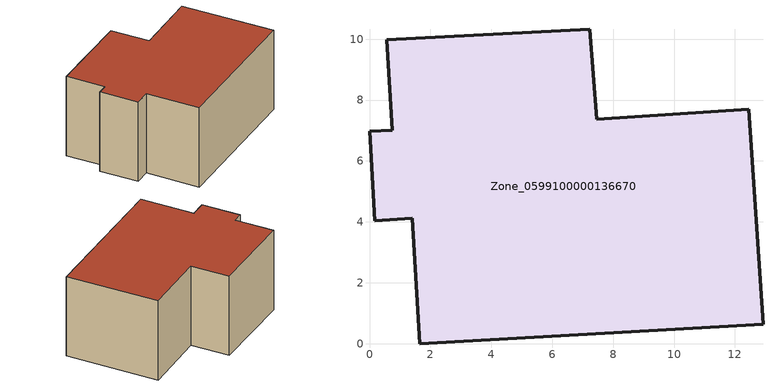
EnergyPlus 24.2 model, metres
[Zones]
Zone_0599100000136670
 floor ground (C_G): 1.41,4.11 0.17,4.03 0,6.97 0.74,7.01 0.57,9.98 7.24,10.32 7.46,7.38 12.46,7.7 12.92,0.63 1.65,0 z0
 wall outside (C_F): 7.46,7.38 7.24,10.32 0.57,9.98 0.74,7.01 0,6.97 0.17,4.03 1.41,4.11 1.65,0 12.92,0.63 12.46,7.7 7.46,7.38 z0:6.43
 roof outside (C_R): 1.65,0 12.92,0.63 12.46,7.7 7.46,7.38 7.24,10.32 0.57,9.98 0.74,7.01 0,6.97 0.17,4.03 1.41,4.11 z6.43
[BUILDING]
Pand.0599100000136670: North Axis=0; Terrain=City; Loads Convergence Tolerance Value=0.04; Temperature Convergence Tolerance Value=0.4; Solar Distribution=FullExterior; Maximum Number of Warmup Days=25; Minimum Number of Warmup Days=1
[Site:Location]
Rotterdam.The.Hague.AP_ZH_NLD Design_Conditions: Latitude=51.96; Longitude=4.45; Time Zone=1; Elevation=-4.5
[SITE:GROUNDTEMPERATURE:BUILDINGSURFACE]
18, 18, 18, 18, 18, 18, 18, 18, 18, 18, 18, 18
[MATERIAL] Thermal Absorptance=0.9; Solar Absorptance=0.7; Visible Absorptance=0.7
Name | Roughness | Thickness | Conductivity | Density | Specific Heat
G.TI.1946-1964 | MediumSmooth | 0.15 | 1 | 540 | 1210
F.TI.1946-1964 | Rough | 0.3 | 0.857143 | 1920 | 840
R.TI.1946-1964 | MediumRough | 0.2 | 0.277778 | 1500 | 1000
[CONSTRUCTION]
C_G: G.TI.1946-1964
C_F: F.TI.1946-1964
C_R: R.TI.1946-1964
[ZONE]
Zone_0599100000136670: Type=1; Multiplier=1; Ceiling Height=Autocalculate; Volume=Autocalculate; Floor Area=autocalculate; Part of Total Floor Area=Yes
[ZONEINFILTRATION:DESIGNFLOWRATE]
Infil_Zone_0599100000136670: Zone or ZoneList or Space or SpaceList=Zone_0599100000136670; Schedule=AlwaysOn; Design Flow Rate Calculation Method=Flow/Area; Flow Rate per Floor Area=0.003; Constant Term Coefficient=1; Temperature Term Coefficient=0; Velocity Term Coefficient=0; Velocity Squared Term Coefficient=0
[HVACTEMPLATE:ZONE:IDEALLOADSAIRSYSTEM]
Zone_0599100000136670: Maximum Heating Supply Air Temperature=50; Minimum Cooling Supply Air Temperature=13; Maximum Heating Supply Air Humidity Ratio=0.0156; Minimum Cooling Supply Air Humidity Ratio=0.0077; Heating Limit=NoLimit; Cooling Limit=NoLimit; Dehumidification Control Type=ConstantSensibleHeatRatio; Cooling Sensible Heat Ratio=0.7; Dehumidification Setpoint=60; Humidification Control Type=None; Humidification Setpoint=30; Outdoor Air Method=None; Outdoor Air Flow Rate per Person=0.00944; Outdoor Air Flow Rate per Zone Floor Area=0; Outdoor Air Flow Rate per Zone=0; Demand Controlled Ventilation Type=None; Outdoor Air Economizer Type=NoEconomizer; Heat Recovery Type=None; Sensible Heat Recovery Effectiveness=0.7; Latent Heat Recovery Effectiveness=0.65
[ZONECONTROL:THERMOSTAT]
ThermostatControl_Zone_0599100000136670: Zone or ZoneList=Zone_0599100000136670; Control Type Schedule=DualSetpointControlType; Control 1=Thermostat_Zone_0599100000136670; Temperature Difference Between Cutout And Setpoint=0
[THERMOSTATSETPOINT:DUALSETPOINT]
Thermostat_Zone_0599100000136670: Heating Setpoint Temperature Schedule=HeatingSetpoint_Zone_0599100000136670; Cooling Setpoint Temperature Schedule=CoolingSetpoint_Zone_0599100000136670
[SCHEDULE:COMPACT]
HeatingSetpoint_Zone_0599100000136670: Through: 12/31, For: AllDays, Until: 24:00, 21
CoolingSetpoint_Zone_0599100000136670: Through: 12/31, For: AllDays, Until: 24:00, 24
DualSetpointControlType: Through: 12/31, For: AllDays, Until: 24:00, 4
AlwaysOn: Through: 12/31, For: AllDays, Until: 24:00, 1
